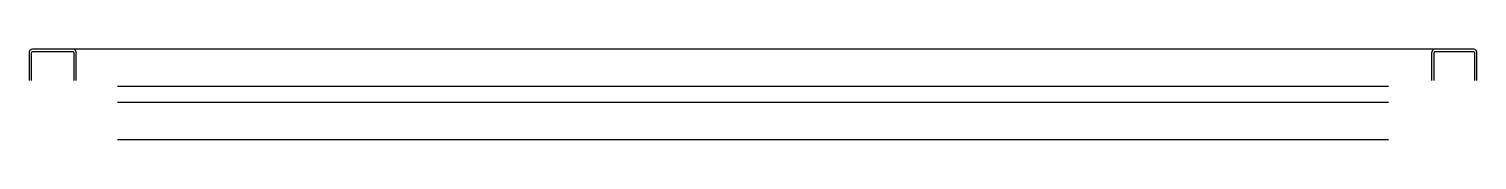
# Model space of a CAD drawing. Header units: millimetres. Extents: x 3089 to 3864, y 1171 to 1220.
import ezdxf

# ---------------------------------------------------------------- set-up
doc = ezdxf.new("R2010")
doc.units = ezdxf.units.MM
doc.linetypes.add('LIN0', pattern=[0])
doc.layers.add('Contraventamento', color=9, linetype='LIN0', lineweight=25)

# ---------------------------------------------------------------- blocks, each defined once
blk = doc.blocks.new('DI_TOPO')
at = {"layer": 'Contraventamento', "color": 7, "lineweight": 25, "ltscale": 100}
for p, q in [((-47.31, 26.28), (-47.31, 11.68)), ((-46.14, 26.28), (-46.14, 11.68)), ((725.76, 28.35), (-45.59, 28.33)), ((-23.81, 26.93), (-45.59, 26.93)), ((-23.27, 11.68), (-23.27, 26.28)), ((-22.09, 11.68), (-22.09, 26.28)), ((703.26, 26.3), (703.26, 11.7)), ((704.44, 26.3), (704.44, 11.7)), ((725.76, 26.95), (704.99, 26.95)), ((726.31, 11.7), (726.31, 26.3)), ((727.49, 11.7), (727.49, 26.3)), ((680.15, 8.4), (0, 8.4)), ((680.15, 0), (0, 0)), ((680.15, -19.95), (0, -19.95))]:
    blk.add_line(p, q, dxfattribs=at)
for centre, radius, start, end in [((-45.41, 26.43), 1.91, 95.36923, 184.51281), ((-45.53, 26.33), 0.605, 95.36923, 184.51281), ((-23.99, 26.43), 1.91, 355.48719, 84.63077), ((-23.87, 26.33), 0.605, 355.48719, 84.63077), ((705.16, 26.45), 1.91, 95.36923, 184.51281), ((705.04, 26.35), 0.605, 95.36923, 184.51281), ((725.59, 26.45), 1.91, 355.48719, 84.63077), ((725.71, 26.35), 0.605, 355.48719, 84.63077)]:
    blk.add_arc(centre, radius, start, end, dxfattribs=at)

msp = doc.modelspace()

# ---------------------------------------------------------------- block references
msp.add_blockref('DI_TOPO', (3136.87, 1191.39))

doc.saveas('drawing.dxf')
